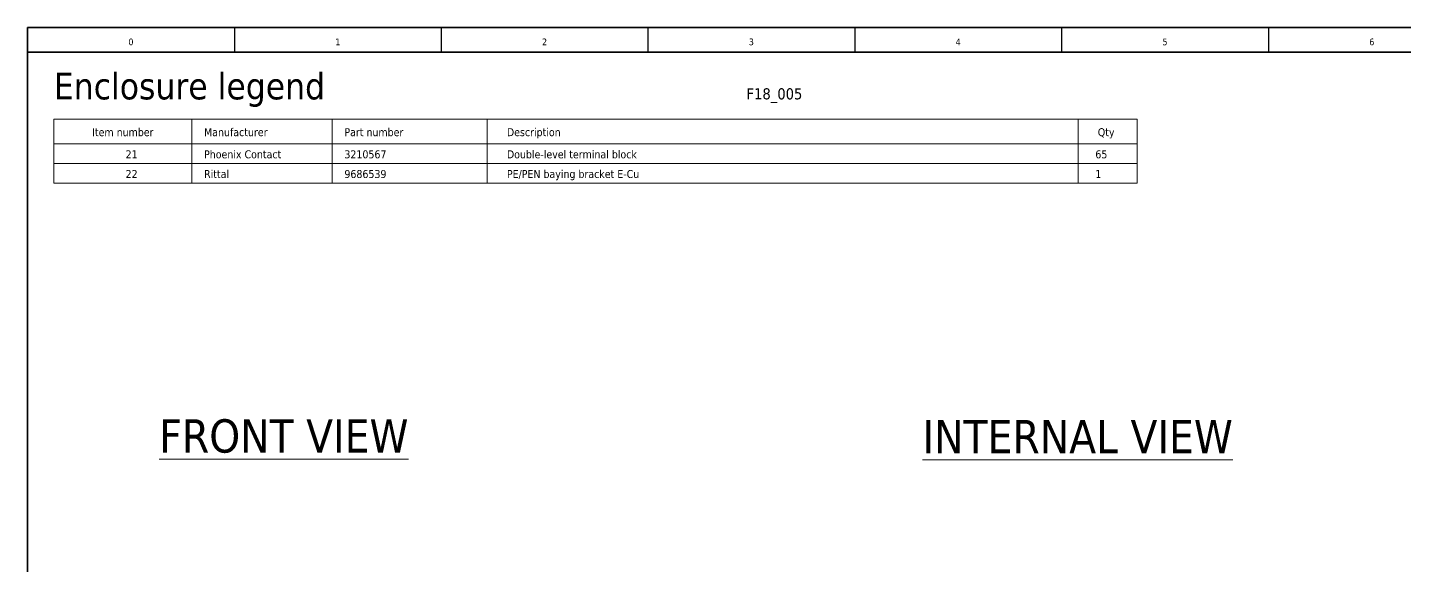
# Model space of a CAD drawing. Header units: millimetres. Extents: x 0 to 1680, y 0 to 1188.
# Drawn here: x 0 to 1118, y 751 to 1188 of the extents above; entities that cross this region are included whole.
import ezdxf
from ezdxf.enums import TextEntityAlignment as Align

# ---------------------------------------------------------------- set-up
doc = ezdxf.new("R2010")
doc.units = ezdxf.units.MM
for name, color, linetype, lineweight in [('EPLAN108', 5, 'Continuous', 9), ('EPLAN200', 7, 'Continuous', 9), ('EPLAN201', 7, 'Continuous', 9), ('EPLAN450', 7, 'Continuous', 9), ('EPLAN451', 7, 'Continuous', 9), ('EPLAN452', 7, 'Continuous', 9), ('EPLAN453', 7, 'Continuous', 9)]:
    doc.layers.add(name, color=color, linetype=linetype, lineweight=lineweight)
doc.styles.add('Tahoma', font='')
doc.styles.get('Tahoma').set_extended_font_data('Tahoma')

# ---------------------------------------------------------------- blocks, each defined once
blk = doc.blocks.new('EPLFRAME')
at = {"layer": 'EPLAN201', "linetype": 'Continuous', "lineweight": 25, "ltscale": 4}
for p, q in [((168, 1188), (168, 1168)), ((336, 1188), (336, 1168)), ((504, 1188), (504, 1168)), ((672, 1188), (672, 1168)), ((840, 1188), (840, 1168)), ((1008, 1188), (1008, 1168))]:
    blk.add_line(p, q, dxfattribs=at)
at = {"layer": 'EPLAN201', "linetype": 'Continuous', "lineweight": 35, "ltscale": 4}
blk.add_line((0, 1168), (1680, 1168), dxfattribs=at)
blk.add_lwpolyline([(0, 0), (1680, 0), (1680, 1188), (0, 1188)], close=True, dxfattribs=at)
at = {"layer": 'EPLAN451', "color": 7, "style": 'Tahoma'}
for tag, p, height in [('14_10014', (404, 48), 9.03), ('14_10015', (740, 48), 9.03), ('14_10011', (404, 20), 9.03), ('14_10013', (1328, 20), 6.5), ('14_10151', (292, 4), 6.5), ('14_10300', (1660, 4), 6.5)]:
    blk.add_attdef(tag, p, '', height=height, dxfattribs=at)
blk.add_attdef('4_25020', text='', height=6.5, dxfattribs=at).set_placement((1652, 4), align=Align.RIGHT)
at = {"layer": 'EPLAN452', "color": 7, "style": 'Tahoma'}
for tag, p, height in [('4_11041', (4, 68), 9.03), ('4_11071[1]', (4, 52), 6.5), ('4_11074[1]', (84, 52), 6.5), ('4_11070[1]', (164, 52), 6.5), ('4_11024', (292, 52), 6.5), ('4_11011', (924, 48), 9.03), ('4_11030', (1204, 48), 9.03), ('4_20132_1001', (1496, 52), 6.5), ('4_11071[2]', (4, 36), 6.5), ('4_11074[2]', (84, 36), 6.5), ('4_11070[2]', (164, 36), 6.5), ('4_11022', (292, 36), 6.5), ('4_20134_1001', (1496, 36), 6.5), ('4_11071[3]', (4, 20), 6.5), ('4_11074[3]', (84, 20), 6.5), ('4_11070[3]', (164, 20), 6.5), ('4_11080', (292, 20), 6.5), ('4_11059', (1204, 20), 6.5)]:
    blk.add_attdef(tag, p, '', height=height, dxfattribs=at)
for tag, height, p in [('4_11040', 9.03, (1676, 68)), ('4_11000', 6.5, (1676, 20)), ('4_11085', 6.5, (564, 4)), ('4_11086', 6.5, (732, 4))]:
    blk.add_attdef(tag, text='', height=height, dxfattribs=at).set_placement(p, align=Align.RIGHT)
at = {"layer": 'EPLAN453', "color": 7, "style": 'Tahoma'}
for tag, p in [('53_19005_1', (84, 1172)), ('53_19005', (252, 1172)), ('53_19005_8', (420, 1172)), ('53_19005_6', (588, 1172)), ('53_19005_7', (756, 1172)), ('53_19005_9', (924, 1172)), ('53_19005_3', (1092, 1172)), ('53_19005_2', (1260, 1172)), ('53_19005_4', (1428, 1172)), ('53_19005_5', (1596, 1172))]:
    blk.add_attdef(tag, text='', height=5.42, dxfattribs=at).set_placement(p, align=Align.BOTTOM_CENTER)
blk = doc.blocks.new('EPLFORMHEADER_1')
at = {"layer": 'EPLAN200', "linetype": 'Continuous', "lineweight": 9, "ltscale": 4}
for p, q in [((0, 0), (0, -20)), ((0, 0), (880, 0)), ((880, 0), (880, -20))]:
    blk.add_line(p, q, dxfattribs=at)
at = {"layer": 'EPLAN200', "linetype": 'Continuous', "lineweight": 5, "ltscale": 4}
for p, q in [((112, 0), (112, -20)), ((226, 0), (226, -20)), ((352, 0), (352, -20)), ((832, 0), (832, -20)), ((0, -20), (880, -20))]:
    blk.add_line(p, q, dxfattribs=at)
at = {"layer": 'EPLAN200', "color": 7, "style": 'Tahoma'}
blk.add_text('Item number', height=6.5016, dxfattribs=at).set_placement((56, -10.65016), align=Align.MIDDLE_CENTER)
for s, p in [('Manufacturer', (122, -10.65016)), ('Part number', (236, -10.65016)), ('Description', (368, -10.65016)), ('Qty', (848, -10.65016))]:
    blk.add_text(s, height=6.5016, dxfattribs=at).set_placement(p, align=Align.MIDDLE_LEFT)
blk = doc.blocks.new('EPLFORMDATA_1')
at = {"layer": 'EPLAN200', "linetype": 'Continuous', "lineweight": 9, "ltscale": 4}
for p, q in [((0, 0), (0, -16)), ((880, 0), (880, -16))]:
    blk.add_line(p, q, dxfattribs=at)
at = {"layer": 'EPLAN200', "linetype": 'Continuous', "lineweight": 5, "ltscale": 4}
for p, q in [((112, 0), (112, -16)), ((226, 0), (226, -16)), ((352, 0), (352, -16)), ((832, 0), (832, -16)), ((0, -16), (880, -16))]:
    blk.add_line(p, q, dxfattribs=at)
at = {"layer": 'EPLAN450', "color": 7, "style": 'Tahoma'}
blk.add_attdef('0_20450', text='', height=6.5016, dxfattribs=at).set_placement((68, -8.65016), align=Align.MIDDLE_RIGHT)
for tag, p in [('0_22222', (122, -8.65016)), ('0_22003', (236, -8.65016)), ('0_22004', (368, -8.65016)), ('0_20102[1]', (846, -8.65016))]:
    blk.add_attdef(tag, text='', height=6.5016, dxfattribs=at).set_placement(p, align=Align.MIDDLE_LEFT)
blk = doc.blocks.new('EPLFORMFOOTER_1')
at = {"layer": 'EPLAN200', "linetype": 'Continuous', "lineweight": 9, "ltscale": 4}
blk.add_line((0, 0), (880, 0), dxfattribs=at)

msp = doc.modelspace()

# ---------------------------------------------------------------- block references
ref = msp.add_blockref('EPLFRAME', (0, 0))
ref.add_attrib('53_19005', '1', dxfattribs={"layer": 'EPLAN453', "color": 7, "height": 5.42, "style": 'Tahoma'}).set_placement((252, 1172), align=Align.BOTTOM_CENTER)
ref.add_attrib('53_19005_1', '0', dxfattribs={"layer": 'EPLAN453', "color": 7, "height": 5.42, "style": 'Tahoma'}).set_placement((84, 1172), align=Align.BOTTOM_CENTER)
ref.add_attrib('53_19005_3', '6', dxfattribs={"layer": 'EPLAN453', "color": 7, "height": 5.42, "style": 'Tahoma'}).set_placement((1092, 1172), align=Align.BOTTOM_CENTER)
ref.add_attrib('53_19005_6', '3', dxfattribs={"layer": 'EPLAN453', "color": 7, "height": 5.42, "style": 'Tahoma'}).set_placement((588, 1172), align=Align.BOTTOM_CENTER)
ref.add_attrib('53_19005_7', '4', dxfattribs={"layer": 'EPLAN453', "color": 7, "height": 5.42, "style": 'Tahoma'}).set_placement((756, 1172), align=Align.BOTTOM_CENTER)
ref.add_attrib('53_19005_8', '2', dxfattribs={"layer": 'EPLAN453', "color": 7, "height": 5.42, "style": 'Tahoma'}).set_placement((420, 1172), align=Align.BOTTOM_CENTER)
ref.add_attrib('53_19005_9', '5', dxfattribs={"layer": 'EPLAN453', "color": 7, "height": 5.42, "style": 'Tahoma'}).set_placement((924, 1172), align=Align.BOTTOM_CENTER)
for name, p in [('EPLFORMHEADER_1', (21.4, 1113.6)), ('EPLFORMFOOTER_1', (21.4, 1061.6))]:
    msp.add_blockref(name, p)
for p, values in [((21.4, 1093.6), {'0_22222': 'Phoenix Contact', '0_22003': '3210567', '0_20450': '21', '0_20102[1]': '65', '0_22004': 'Double-level terminal block'}), ((21.4, 1077.6), {'0_22222': 'Rittal', '0_22003': '9686539', '0_20450': '22', '0_20102[1]': '1', '0_22004': 'PE/PEN baying bracket E-Cu'})]:
    msp.add_blockref('EPLFORMDATA_1', p).add_auto_attribs(values)

# ---------------------------------------------------------------- texts
at = {"layer": 'EPLAN108', "color": 5, "char_height": 27.09, "attachment_point": 7, "style": 'Tahoma'}
for s, insert in [('\\LFRONT VIEW\\l', (107, 842)), ('\\LINTERNAL VIEW\\l', (727, 842))]:
    msp.add_mtext(s, dxfattribs=dict(at, insert=insert))
at = {"layer": 'EPLAN200', "color": 7, "style": 'Tahoma'}
msp.add_text('Enclosure legend', height=21.672, dxfattribs=at).set_placement((21.4, 1129.6))
at = {"layer": 'EPLAN452', "color": 7, "style": 'Tahoma'}
msp.add_text('F18_005', height=9.03, dxfattribs=at).set_placement((629.4, 1129.6), align=Align.RIGHT)

doc.saveas('drawing.dxf')
